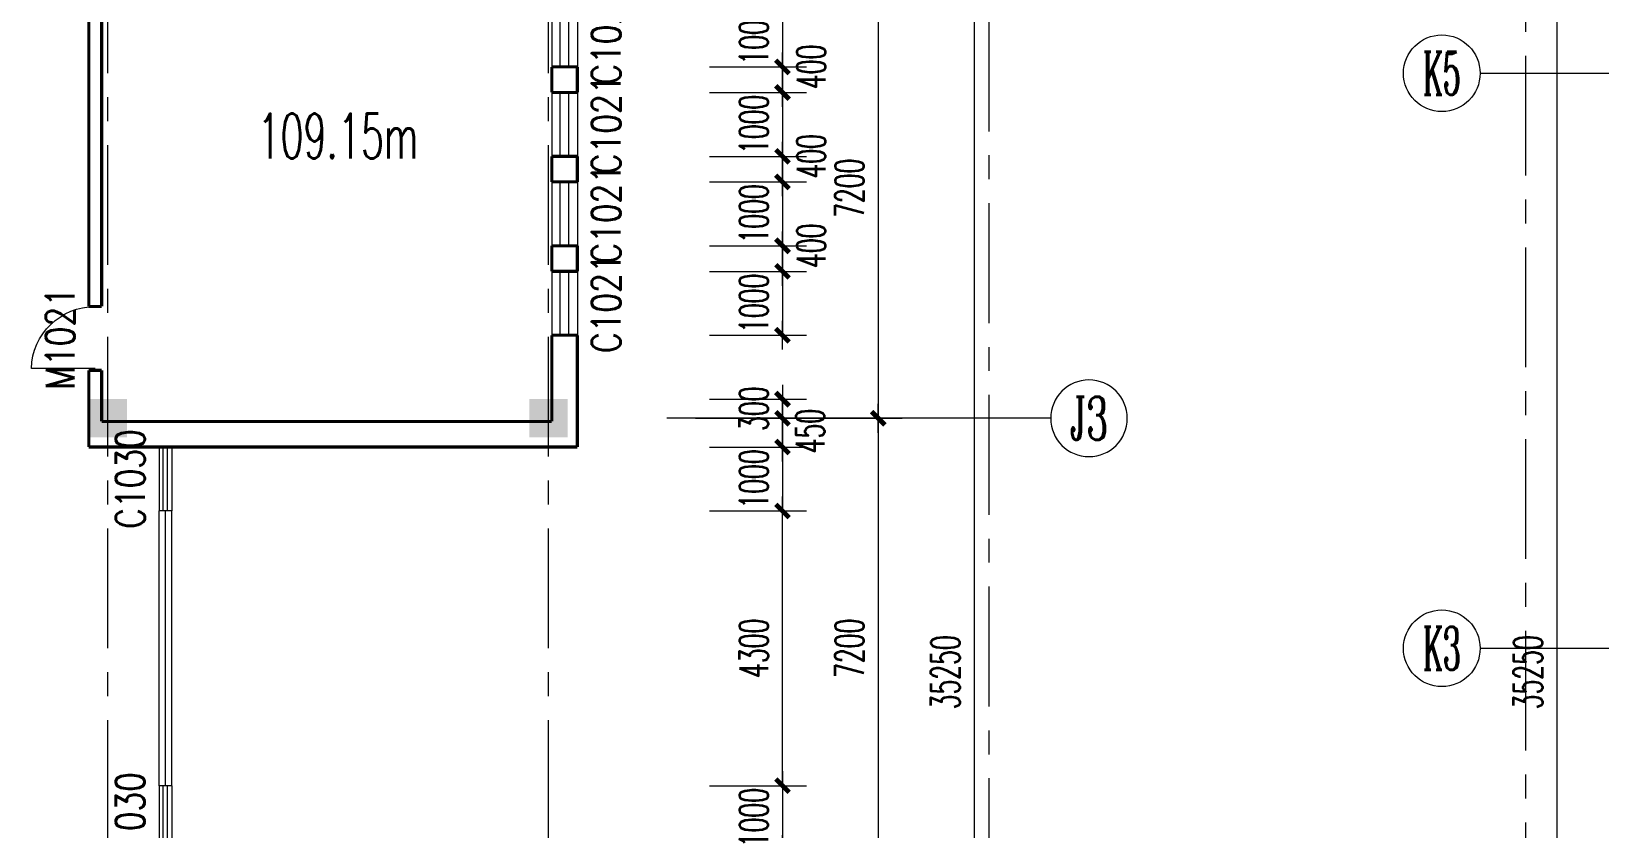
# Model space of a CAD drawing. Extents: x 1575758 to 1999219, y -897052 to -636879.
# Drawn here: x 1905348 to 1929906, y -673430 to -660952 of the extents above; entities that cross this region are included whole.
import ezdxf
from ezdxf.enums import TextEntityAlignment as Align

# ---------------------------------------------------------------- set-up
doc = ezdxf.new("R2010")
doc.units = 0
doc.header["$LTSCALE"] = 1500
doc.header["$MEASUREMENT"] = 0
doc.linetypes.add('CENTER', pattern=[2, 1.25, -0.25, 0.25, -0.25])
doc.layers.get('0').update_dxf_attribs({"linetype": 'CONTINUOUS', "lineweight": 5})
doc.layers.get('DEFPOINTS').update_dxf_attribs({"linetype": 'CONTINUOUS', "lineweight": 5})
for name, color, linetype, lineweight in [('AXIS', 7, 'CONTINUOUS', 5), ('AXIS_TEXT', 7, 'CONTINUOUS', 5), ('COLUMN', 7, 'CONTINUOUS', 5), ('DOTE', 7, 'CENTER', 5), ('PUB_DIM', 7, 'CONTINUOUS', 5), ('WALL', 7, 'CONTINUOUS', 5), ('WINDOW', 7, 'CONTINUOUS', 0), ('WINDOW_TEXT', 7, 'CONTINUOUS', 5), ('我的', 7, 'CONTINUOUS', 5)]:
    doc.layers.add(name, color=color, linetype=linetype, lineweight=lineweight)
doc.styles.add('_SIMPLEX', font='SIMPLEX.shx', dxfattribs={"width": 0.6})
doc.styles.add('COMPLEX', font='COMPLEX')
doc.styles.add('DIM_FONT', font='romans.shx', dxfattribs={"width": 0.6})
doc.styles.add('SIMPLEX', font='SIMPLEX.SHX', dxfattribs={"width": 0.6})
doc.dimstyles.new('NORMAL', dxfattribs={"dimscale": 1.5, "dimtxt": 300, "dimasz": 1, "dimexe": 250, "dimexo": 300, "dimgap": 150, "dimtad": 1, "dimdec": 0, "dimdsep": 46, "dimtxsty": 'DIM_FONT', "dimblk1": '_DIMX', "dimblk2": '_DIMX', "dimsah": 1, "dimcen": 2.5, "dimdle": 0.3, "dimclrd": 256, "dimclre": 256, "dimclrt": 256, "dimadec": 0, "dimazin": 0, "dimtfac": 1, "dimtdec": 0, "dimtix": 1, "dimtmove": 2, "dimatfit": 3, "dimldrblk": '_DIMX', "dimfxl": 1, "dimtvp": 1, "dimtolj": 1, "dimtzin": 0, "dimlwd": -1, "dimlwe": -1, "dimarcsym": 0})

# ---------------------------------------------------------------- blocks, each defined once
blk = doc.blocks.new('_FZH')
blk.add_solid([(0.5, -0.5), (-0.5, -0.5), (0.5, 0.5), (-0.5, 0.5)])
blk = doc.blocks.new('M_A2ZXL')
blk.add_line((-0.472, 0), (-0.472, -1))
blk.add_arc((-0.5, 0), 1, 271.6231, 0)
blk = doc.blocks.new('_WBLK')
for p, q in [((-0.5, 0.5), (0.5, 0.5)), ((0.5, 0.167), (-0.5, 0.167)), ((0.5, -0.167), (-0.5, -0.167)), ((-0.5, -0.5), (0.5, -0.5))]:
    blk.add_line(p, q)
at = {"layer": 'WINDOW_TEXT', "style": 'SIMPLEX', "flags": 9}
blk.add_attdef('A', text='', height=1, dxfattribs=at).set_placement((0, 1.5), align=Align.MIDDLE)
blk = doc.blocks.new('_AXISO')
blk.add_circle((0, 0), 0.5)
at = {"layer": 'AXIS_TEXT', "style": 'COMPLEX', "width": 1.041667}
blk.add_attdef('A', text='', height=0.56, dxfattribs=at).set_placement((-0.25, -0.28), (0.25, -0.28), align=Align.FIT)
blk = doc.blocks.new('_DIMX')
blk.add_line((-150, 0), (150, 0))
at = {"const_width": 50}
blk.add_lwpolyline([(-70, -70), (70, 70)], dxfattribs=at)
blk = doc.blocks.new('*D1106')
at = {"layer": 'AXIS'}
for p, q in [((1915748, -659808), (1918985, -659808)), ((1918610, -659809), (1918610, -667006)), ((1915748, -667008), (1918985, -667008))]:
    blk.add_line(p, q, dxfattribs=at)
at = {"layer": 'DEFPOINTS', "color": 0, "lineweight": 5}
for p in [(1915298, -659808), (1915298, -667008), (1918610, -667008)]:
    blk.add_point(p, dxfattribs=at)
at = {"layer": 'AXIS', "xscale": 1.5, "yscale": 1.5, "zscale": 1.5}
for p, rotation in [((1918610, -659808), 90), ((1918610, -667008), 270)]:
    blk.add_blockref('_DIMX', p, dxfattribs=dict(at, rotation=rotation))
at = {"layer": 'AXIS', "insert": (1918160, -663408), "char_height": 450, "attachment_point": 5, "rotation": 90, "style": 'DIM_FONT'}
blk.add_mtext('\\A1;7200', dxfattribs=at)
blk = doc.blocks.new('*D1107')
at = {"layer": 'AXIS'}
for p, q in [((1915748, -667008), (1918985, -667008)), ((1918610, -667009), (1918610, -674206)), ((1915748, -674208), (1918985, -674208))]:
    blk.add_line(p, q, dxfattribs=at)
at = {"layer": 'DEFPOINTS', "color": 0, "lineweight": 5}
for p in [(1915298, -667008), (1915298, -674208), (1918610, -674208)]:
    blk.add_point(p, dxfattribs=at)
at = {"layer": 'AXIS', "xscale": 1.5, "yscale": 1.5, "zscale": 1.5}
for p, rotation in [((1918610, -667008), 90), ((1918610, -674208), 270)]:
    blk.add_blockref('_DIMX', p, dxfattribs=dict(at, rotation=rotation))
at = {"layer": 'AXIS', "insert": (1918160, -670608), "char_height": 450, "attachment_point": 5, "rotation": 90, "style": 'DIM_FONT'}
blk.add_mtext('\\A1;7200', dxfattribs=at)
blk = doc.blocks.new('*D1110')
at = {"layer": 'AXIS'}
for p, q in [((1916060, -653358), (1920485, -653358)), ((1920110, -653359), (1920110, -688606)), ((1916060, -688608), (1920485, -688608))]:
    blk.add_line(p, q, dxfattribs=at)
at = {"layer": 'DEFPOINTS', "color": 0, "lineweight": 5}
for p in [(1915610, -653358), (1915610, -688608), (1920110, -688608)]:
    blk.add_point(p, dxfattribs=at)
at = {"layer": 'AXIS', "xscale": 1.5, "yscale": 1.5, "zscale": 1.5}
for p, rotation in [((1920110, -653358), 90), ((1920110, -688608), 270)]:
    blk.add_blockref('_DIMX', p, dxfattribs=dict(at, rotation=rotation))
at = {"layer": 'AXIS', "insert": (1919660, -670983), "char_height": 450, "attachment_point": 5, "rotation": 90, "style": 'DIM_FONT'}
blk.add_mtext('\\A1;35250', dxfattribs=at)
blk = doc.blocks.new('*D1115')
at = {"layer": 'AXIS'}
for p, q in [((1932692, -653358), (1928859, -653358)), ((1929234, -653359), (1929234, -688606)), ((1932692, -688608), (1928859, -688608))]:
    blk.add_line(p, q, dxfattribs=at)
at = {"layer": 'DEFPOINTS', "color": 0, "lineweight": 5}
for p in [(1933142, -653358), (1929234, -688608), (1933142, -688608)]:
    blk.add_point(p, dxfattribs=at)
at = {"layer": 'AXIS', "xscale": 1.5, "yscale": 1.5, "zscale": 1.5}
for p, rotation in [((1929234, -653358), 90), ((1929234, -688608), 270)]:
    blk.add_blockref('_DIMX', p, dxfattribs=dict(at, rotation=rotation))
at = {"layer": 'AXIS', "insert": (1928784, -670983), "char_height": 450, "attachment_point": 5, "rotation": 90, "style": 'DIM_FONT'}
blk.add_mtext('\\A1;35250', dxfattribs=at)
blk = doc.blocks.new('*D1530')
at = {"layer": 'DEFPOINTS', "color": 0, "lineweight": 5}
for p in [(1915518, -666708), (1917110, -666708), (1915518, -667008)]:
    blk.add_point(p, dxfattribs=at)
at = {"layer": 'PUB_DIM'}
for p, q in [((1915968, -666708), (1917485, -666708)), ((1917110, -666706), (1917110, -666705)), ((1917110, -667008), (1917110, -666708)), ((1915968, -667008), (1917485, -667008)), ((1917110, -667009), (1917110, -667011))]:
    blk.add_line(p, q, dxfattribs=at)
at = {"layer": 'PUB_DIM', "xscale": 1.5, "yscale": 1.5, "zscale": 1.5}
for p, rotation in [((1917110, -666708), 270), ((1917110, -667008), 90)]:
    blk.add_blockref('_DIMX', p, dxfattribs=dict(at, rotation=rotation))
at = {"layer": 'PUB_DIM', "insert": (1916660, -666858), "char_height": 450, "attachment_point": 5, "rotation": 90, "style": 'DIM_FONT'}
blk.add_mtext('\\A1;300', dxfattribs=at)
blk = doc.blocks.new('*D1531')
at = {"layer": 'DEFPOINTS', "color": 0, "lineweight": 5}
for p in [(1915518, -664708), (1915518, -665708), (1917110, -665708)]:
    blk.add_point(p, dxfattribs=at)
at = {"layer": 'PUB_DIM'}
for p, q in [((1915968, -664708), (1917485, -664708)), ((1917110, -664706), (1917110, -664705)), ((1917110, -664708), (1917110, -665708)), ((1915968, -665708), (1917485, -665708)), ((1917110, -665709), (1917110, -665711))]:
    blk.add_line(p, q, dxfattribs=at)
at = {"layer": 'PUB_DIM', "xscale": 1.5, "yscale": 1.5, "zscale": 1.5}
for p, rotation in [((1917110, -664708), 270), ((1917110, -665708), 90)]:
    blk.add_blockref('_DIMX', p, dxfattribs=dict(at, rotation=rotation))
at = {"layer": 'PUB_DIM', "insert": (1916660, -665208), "char_height": 450, "attachment_point": 5, "rotation": 90, "style": 'DIM_FONT'}
blk.add_mtext('\\A1;1000', dxfattribs=at)
blk = doc.blocks.new('*D1532')
at = {"layer": 'DEFPOINTS', "color": 0, "lineweight": 5}
for p in [(1915518, -664308), (1915518, -664708), (1917110, -664708)]:
    blk.add_point(p, dxfattribs=at)
at = {"layer": 'PUB_DIM'}
for p, q in [((1915968, -664308), (1917485, -664308)), ((1917110, -664306), (1917110, -664305)), ((1917110, -664308), (1917110, -664708)), ((1915968, -664708), (1917485, -664708)), ((1917110, -664709), (1917110, -664711))]:
    blk.add_line(p, q, dxfattribs=at)
at = {"layer": 'PUB_DIM', "xscale": 1.5, "yscale": 1.5, "zscale": 1.5}
for p, rotation in [((1917110, -664308), 270), ((1917110, -664708), 90)]:
    blk.add_blockref('_DIMX', p, dxfattribs=dict(at, rotation=rotation))
at = {"layer": 'PUB_DIM', "insert": (1917560, -664308), "char_height": 450, "attachment_point": 5, "rotation": 90, "style": 'DIM_FONT'}
blk.add_mtext('\\A1;400', dxfattribs=at)
blk = doc.blocks.new('*D1533')
at = {"layer": 'DEFPOINTS', "color": 0, "lineweight": 5}
for p in [(1915518, -662908), (1915518, -663308), (1917110, -663308)]:
    blk.add_point(p, dxfattribs=at)
at = {"layer": 'PUB_DIM'}
for p, q in [((1915968, -662908), (1917485, -662908)), ((1917110, -662906), (1917110, -662905)), ((1917110, -662908), (1917110, -663308)), ((1915968, -663308), (1917485, -663308)), ((1917110, -663309), (1917110, -663311))]:
    blk.add_line(p, q, dxfattribs=at)
at = {"layer": 'PUB_DIM', "xscale": 1.5, "yscale": 1.5, "zscale": 1.5}
for p, rotation in [((1917110, -662908), 270), ((1917110, -663308), 90)]:
    blk.add_blockref('_DIMX', p, dxfattribs=dict(at, rotation=rotation))
at = {"layer": 'PUB_DIM', "insert": (1917560, -662908), "char_height": 450, "attachment_point": 5, "rotation": 90, "style": 'DIM_FONT'}
blk.add_mtext('\\A1;400', dxfattribs=at)
blk = doc.blocks.new('*D1534')
at = {"layer": 'DEFPOINTS', "color": 0, "lineweight": 5}
for p in [(1915518, -661508), (1915518, -661908), (1917110, -661908)]:
    blk.add_point(p, dxfattribs=at)
at = {"layer": 'PUB_DIM'}
for p, q in [((1915968, -661508), (1917485, -661508)), ((1917110, -661506), (1917110, -661505)), ((1917110, -661508), (1917110, -661908)), ((1915968, -661908), (1917485, -661908)), ((1917110, -661909), (1917110, -661911))]:
    blk.add_line(p, q, dxfattribs=at)
at = {"layer": 'PUB_DIM', "xscale": 1.5, "yscale": 1.5, "zscale": 1.5}
for p, rotation in [((1917110, -661508), 270), ((1917110, -661908), 90)]:
    blk.add_blockref('_DIMX', p, dxfattribs=dict(at, rotation=rotation))
at = {"layer": 'PUB_DIM', "insert": (1917560, -661508), "char_height": 450, "attachment_point": 5, "rotation": 90, "style": 'DIM_FONT'}
blk.add_mtext('\\A1;400', dxfattribs=at)
blk = doc.blocks.new('*D1535')
at = {"layer": 'DEFPOINTS', "color": 0, "lineweight": 5}
for p in [(1915518, -663308), (1915518, -664308), (1917110, -664308)]:
    blk.add_point(p, dxfattribs=at)
at = {"layer": 'PUB_DIM'}
for p, q in [((1915968, -663308), (1917485, -663308)), ((1917110, -663306), (1917110, -663305)), ((1917110, -663308), (1917110, -664308)), ((1915968, -664308), (1917485, -664308)), ((1917110, -664309), (1917110, -664311))]:
    blk.add_line(p, q, dxfattribs=at)
at = {"layer": 'PUB_DIM', "xscale": 1.5, "yscale": 1.5, "zscale": 1.5}
for p, rotation in [((1917110, -663308), 270), ((1917110, -664308), 90)]:
    blk.add_blockref('_DIMX', p, dxfattribs=dict(at, rotation=rotation))
at = {"layer": 'PUB_DIM', "insert": (1916660, -663808), "char_height": 450, "attachment_point": 5, "rotation": 90, "style": 'DIM_FONT'}
blk.add_mtext('\\A1;1000', dxfattribs=at)
blk = doc.blocks.new('*D1536')
at = {"layer": 'DEFPOINTS', "color": 0, "lineweight": 5}
for p in [(1915518, -661908), (1915518, -662908), (1917110, -662908)]:
    blk.add_point(p, dxfattribs=at)
at = {"layer": 'PUB_DIM'}
for p, q in [((1915968, -661908), (1917485, -661908)), ((1917110, -661906), (1917110, -661905)), ((1917110, -661908), (1917110, -662908)), ((1915968, -662908), (1917485, -662908)), ((1917110, -662909), (1917110, -662911))]:
    blk.add_line(p, q, dxfattribs=at)
at = {"layer": 'PUB_DIM', "xscale": 1.5, "yscale": 1.5, "zscale": 1.5}
for p, rotation in [((1917110, -661908), 270), ((1917110, -662908), 90)]:
    blk.add_blockref('_DIMX', p, dxfattribs=dict(at, rotation=rotation))
at = {"layer": 'PUB_DIM', "insert": (1916660, -662408), "char_height": 450, "attachment_point": 5, "rotation": 90, "style": 'DIM_FONT'}
blk.add_mtext('\\A1;1000', dxfattribs=at)
blk = doc.blocks.new('*D1537')
at = {"layer": 'DEFPOINTS', "color": 0, "lineweight": 5}
for p in [(1915518, -660508), (1915518, -661508), (1917110, -661508)]:
    blk.add_point(p, dxfattribs=at)
at = {"layer": 'PUB_DIM'}
for p, q in [((1915968, -660508), (1917485, -660508)), ((1917110, -660506), (1917110, -660505)), ((1917110, -660508), (1917110, -661508)), ((1915968, -661508), (1917485, -661508)), ((1917110, -661509), (1917110, -661511))]:
    blk.add_line(p, q, dxfattribs=at)
at = {"layer": 'PUB_DIM', "xscale": 1.5, "yscale": 1.5, "zscale": 1.5}
for p, rotation in [((1917110, -660508), 270), ((1917110, -661508), 90)]:
    blk.add_blockref('_DIMX', p, dxfattribs=dict(at, rotation=rotation))
at = {"layer": 'PUB_DIM', "insert": (1916660, -661008), "char_height": 450, "attachment_point": 5, "rotation": 90, "style": 'DIM_FONT'}
blk.add_mtext('\\A1;1000', dxfattribs=at)
blk = doc.blocks.new('*D1545')
at = {"layer": 'DEFPOINTS', "color": 0, "lineweight": 5}
for p in [(1915518, -667458), (1915518, -668458), (1917110, -668458)]:
    blk.add_point(p, dxfattribs=at)
at = {"layer": 'PUB_DIM'}
for p, q in [((1915968, -667458), (1917485, -667458)), ((1917110, -667456), (1917110, -667455)), ((1917110, -667458), (1917110, -668458)), ((1915968, -668458), (1917485, -668458)), ((1917110, -668459), (1917110, -668461))]:
    blk.add_line(p, q, dxfattribs=at)
at = {"layer": 'PUB_DIM', "xscale": 1.5, "yscale": 1.5, "zscale": 1.5}
for p, rotation in [((1917110, -667458), 270), ((1917110, -668458), 90)]:
    blk.add_blockref('_DIMX', p, dxfattribs=dict(at, rotation=rotation))
at = {"layer": 'PUB_DIM', "insert": (1916660, -667958), "char_height": 450, "attachment_point": 5, "rotation": 90, "style": 'DIM_FONT'}
blk.add_mtext('\\A1;1000', dxfattribs=at)
blk = doc.blocks.new('*D1548')
at = {"layer": 'DEFPOINTS', "color": 0, "lineweight": 5}
for p in [(1915518, -667008), (1915518, -667458), (1917110, -667458)]:
    blk.add_point(p, dxfattribs=at)
at = {"layer": 'PUB_DIM'}
for p, q in [((1915968, -667008), (1917485, -667008)), ((1917110, -667006), (1917110, -667005)), ((1917110, -667008), (1917110, -667458)), ((1915968, -667458), (1917485, -667458)), ((1917110, -667459), (1917110, -667461))]:
    blk.add_line(p, q, dxfattribs=at)
at = {"layer": 'PUB_DIM', "xscale": 1.5, "yscale": 1.5, "zscale": 1.5}
for p, rotation in [((1917110, -667008), 270), ((1917110, -667458), 90)]:
    blk.add_blockref('_DIMX', p, dxfattribs=dict(at, rotation=rotation))
at = {"layer": 'PUB_DIM', "insert": (1917542, -667208), "char_height": 450, "attachment_point": 5, "rotation": 90, "style": 'DIM_FONT'}
blk.add_mtext('\\A1;450', dxfattribs=at)
blk = doc.blocks.new('*D1549')
at = {"layer": 'DEFPOINTS', "color": 0, "lineweight": 5}
for p in [(1915518, -672758), (1915518, -673758), (1917110, -673758)]:
    blk.add_point(p, dxfattribs=at)
at = {"layer": 'PUB_DIM'}
for p, q in [((1915968, -672758), (1917485, -672758)), ((1917110, -672756), (1917110, -672755)), ((1917110, -672758), (1917110, -673758)), ((1915968, -673758), (1917485, -673758)), ((1917110, -673759), (1917110, -673761))]:
    blk.add_line(p, q, dxfattribs=at)
at = {"layer": 'PUB_DIM', "xscale": 1.5, "yscale": 1.5, "zscale": 1.5}
for p, rotation in [((1917110, -672758), 270), ((1917110, -673758), 90)]:
    blk.add_blockref('_DIMX', p, dxfattribs=dict(at, rotation=rotation))
at = {"layer": 'PUB_DIM', "insert": (1916660, -673258), "char_height": 450, "attachment_point": 5, "rotation": 90, "style": 'DIM_FONT'}
blk.add_mtext('\\A1;1000', dxfattribs=at)
blk = doc.blocks.new('*D1560')
at = {"layer": 'DEFPOINTS', "color": 0, "lineweight": 5}
for p in [(1915518, -668458), (1917110, -668458), (1915518, -672758)]:
    blk.add_point(p, dxfattribs=at)
at = {"layer": 'PUB_DIM'}
for p, q in [((1915968, -668458), (1917485, -668458)), ((1917110, -672756), (1917110, -668459)), ((1915968, -672758), (1917485, -672758))]:
    blk.add_line(p, q, dxfattribs=at)
at = {"layer": 'PUB_DIM', "xscale": 1.5, "yscale": 1.5, "zscale": 1.5}
for p, rotation in [((1917110, -668458), 90), ((1917110, -672758), 270)]:
    blk.add_blockref('_DIMX', p, dxfattribs=dict(at, rotation=rotation))
at = {"layer": 'PUB_DIM', "insert": (1916660, -670608), "char_height": 450, "attachment_point": 5, "rotation": 90, "style": 'DIM_FONT'}
blk.add_mtext('\\A1;4300', dxfattribs=at)
blk = doc.blocks.new('M_B0OPK')
for p, q in [((-0.5, 0.5), (0.5, 0.5)), ((0.5, 0.167), (-0.5, 0.167)), ((0.5, -0.167), (-0.5, -0.167)), ((-0.5, -0.5), (0.5, -0.5))]:
    blk.add_line(p, q)

msp = doc.modelspace()

# ---------------------------------------------------------------- linework, layer by layer
at = {"layer": 'AXIS'}
for p, q in [((1928033.9, -661607.9), (1933454.2, -661607.9)), ((1921309.6, -667007.9), (1915297.7, -667007.9)), ((1928033.9, -670607.9), (1933454.2, -670607.9))]:
    msp.add_line(p, q, dxfattribs=at)
at = {"layer": 'DOTE'}
for p, q in [((1920347.8, -692517.3), (1920347.8, -649086.4)), ((1928747.8, -696208), (1928747.8, -649086.4)), ((1906547.8, -688608), (1906547.8, -650709.5)), ((1913447.8, -688608), (1913447.8, -650709.5))]:
    msp.add_line(p, q, dxfattribs=at)
at = {"layer": 'WALL', "const_width": 50}
for points in [[(1906247.8, -656707.9), (1906247.8, -665257.9)], [(1906447.8, -665257.9), (1906447.8, -656707.9)], [(1913897.8, -661507.9), (1913497.8, -661507.9)], [(1913497.8, -661907.9), (1913497.8, -661507.9)], [(1913897.8, -661907.9), (1913897.8, -661507.9)], [(1913897.8, -661907.9), (1913497.8, -661907.9)], [(1913897.8, -662907.9), (1913497.8, -662907.9)], [(1913497.8, -663307.9), (1913497.8, -662907.9)], [(1913897.8, -663307.9), (1913897.8, -662907.9)], [(1913897.8, -663307.9), (1913497.8, -663307.9)], [(1913897.8, -664307.9), (1913497.8, -664307.9)], [(1913497.8, -664707.9), (1913497.8, -664307.9)], [(1913897.8, -664707.9), (1913897.8, -664307.9)], [(1913897.8, -664707.9), (1913497.8, -664707.9)], [(1906247.8, -665257.9), (1906447.8, -665257.9)], [(1913897.8, -665707.9), (1913497.8, -665707.9)], [(1913497.8, -667057.9), (1913497.8, -665707.9)], [(1913897.8, -667457.9), (1913897.8, -665707.9)], [(1906247.8, -667457.9), (1906247.8, -666257.9)], [(1906247.8, -666257.9), (1906447.8, -666257.9)], [(1906447.8, -667057.9), (1906447.8, -666257.9)], [(1913497.8, -667057.9), (1906447.8, -667057.9)], [(1913897.8, -667457.9), (1906247.8, -667457.9)]]:
    msp.add_lwpolyline(points, dxfattribs=at)
at = {"layer": 'WINDOW'}
for p, q in [((1907547.8, -668457.9), (1907347.8, -668457.9)), ((1907347.8, -672757.9), (1907347.8, -668457.9)), ((1907547.8, -668457.9), (1907347.8, -668457.9)), ((1907447.8, -672757.9), (1907447.8, -668457.9)), ((1907547.8, -672757.9), (1907547.8, -668457.9)), ((1907547.8, -672757.9), (1907347.8, -672757.9)), ((1907547.8, -672757.9), (1907347.8, -672757.9))]:
    msp.add_line(p, q, dxfattribs=at)

# ---------------------------------------------------------------- block references
at = {"layer": 'AXIS'}
ref = msp.add_blockref('_AXISO', (1927433.9, -661607.9), dxfattribs=dict(at, xscale=1200, yscale=1200, zscale=1200))
ref.add_attrib('A', 'K5', dxfattribs={"layer": 'AXIS_TEXT', "height": 672, "style": 'COMPLEX', "width": 0.520833}).set_placement((1927133.9, -661943.9), (1927733.9, -661943.9), align=Align.FIT)
ref = msp.add_blockref('_AXISO', (1921909.6, -667007.9), dxfattribs=dict(at, xscale=-1200, yscale=1200, zscale=1200))
ref.add_attrib('A', 'J3', dxfattribs={"layer": 'AXIS_TEXT', "height": 672, "style": 'COMPLEX', "width": 0.646552}).set_placement((1921609.6, -667343.9), (1922209.6, -667343.9), align=Align.FIT)
ref = msp.add_blockref('_AXISO', (1927433.9, -670607.9), dxfattribs=dict(at, xscale=1200, yscale=1200, zscale=1200))
ref.add_attrib('A', 'K3', dxfattribs={"layer": 'AXIS_TEXT', "height": 672, "style": 'COMPLEX', "width": 0.520833}).set_placement((1927133.9, -670943.9), (1927733.9, -670943.9), align=Align.FIT)
at = {"layer": 'COLUMN', "xscale": 600, "yscale": 600, "zscale": 600}
for p in [(1906547.8, -667007.9), (1913447.8, -667007.9)]:
    msp.add_blockref('_FZH', p, dxfattribs=at)
at = {"layer": 'WINDOW'}
ref = msp.add_blockref('_WBLK', (1913697.8, -661007.9), dxfattribs=dict(at, xscale=1000, yscale=400, zscale=1000, rotation=270))
ref.add_attrib('A', 'C1021', dxfattribs={"layer": 'WINDOW_TEXT', "height": 450, "rotation": 90, "style": '_SIMPLEX', "width": 0.8, "flags": 8}).set_placement((1914347.8, -661007.9), align=Align.MIDDLE)
ref = msp.add_blockref('_WBLK', (1913697.8, -662407.9), dxfattribs=dict(at, xscale=1000, yscale=399.9999999995343, zscale=1000, rotation=270))
ref.add_attrib('A', 'C1021', dxfattribs={"layer": 'WINDOW_TEXT', "height": 450, "rotation": 90, "style": '_SIMPLEX', "width": 0.8, "flags": 8}).set_placement((1914347.8, -662407.9), align=Align.MIDDLE)
ref = msp.add_blockref('_WBLK', (1913697.8, -663807.9), dxfattribs=dict(at, xscale=1000, yscale=399.9999999997672, zscale=1000, rotation=270))
ref.add_attrib('A', 'C1021', dxfattribs={"layer": 'WINDOW_TEXT', "height": 450, "rotation": 90, "style": '_SIMPLEX', "width": 0.8, "flags": 8}).set_placement((1914347.8, -663807.9), align=Align.MIDDLE)
ref = msp.add_blockref('_WBLK', (1913697.8, -665207.9), dxfattribs=dict(at, xscale=1000, yscale=399.9999999997672, zscale=1000, rotation=270))
ref.add_attrib('A', 'C1021', dxfattribs={"layer": 'WINDOW_TEXT', "height": 450, "rotation": 90, "style": '_SIMPLEX', "width": 0.8, "flags": 8}).set_placement((1914347.8, -665207.9), align=Align.MIDDLE)
ref = msp.add_blockref('M_A2ZXL', (1906347.8, -665757.9), dxfattribs=dict(at, xscale=1000, yscale=-1000, zscale=1000, rotation=90))
ref.add_attrib('A', 'M1021', dxfattribs={"layer": 'WINDOW_TEXT', "height": 450, "rotation": 90, "style": '_SIMPLEX', "width": 0.8, "flags": 8}).set_placement((1905797.8, -665757.9, 600.5), align=Align.MIDDLE)
ref = msp.add_blockref('M_B0OPK', (1907447.8, -667957.9), dxfattribs=dict(at, xscale=-1000, yscale=200.0000023199245, zscale=1000, rotation=89.99999986699807))
ref.add_attrib('A', 'C1030', dxfattribs={"layer": 'WINDOW_TEXT', "height": 450, "rotation": 90, "style": '_SIMPLEX', "width": 0.8, "flags": 8}).set_placement((1906897.8, -667957.9), align=Align.MIDDLE)
ref = msp.add_blockref('M_B0OPK', (1907447.8, -673257.9), dxfattribs=dict(at, xscale=1000, yscale=200.0000023199245, zscale=1000, rotation=270))
ref.add_attrib('A', 'C1030', dxfattribs={"layer": 'WINDOW_TEXT', "height": 450, "rotation": 90, "style": '_SIMPLEX', "width": 0.8, "flags": 8}).set_placement((1906894.5, -673324.6), align=Align.MIDDLE)

# ---------------------------------------------------------------- texts
at = {"layer": '我的', "color": 0, "lineweight": 5, "insert": (1908890.1, -662240), "char_height": 700, "width": 2256.24, "attachment_point": 1, "style": 'DIM_FONT'}
msp.add_mtext('{\\C3;109.15m}', dxfattribs=at)

# ---------------------------------------------------------------- dimensions: what is measured, and where the dimension line sits
at = {"layer": 'AXIS'}
for base, p1, p2, angle, picture, middle in [((1920109.6, -688607.9), (1915610.2, -653357.9), (1915610.2, -688607.9), 90, '*D1110', (1919659.6, -670982.9)), ((1929233.9, -688607.9), (1933141.7, -653357.9), (1933141.7, -688607.9), 270, '*D1115', (1928783.9, -670982.9)), ((1918609.6, -667007.9), (1915297.7, -659807.9), (1915297.7, -667007.9), 270, '*D1106', (1918159.6, -663407.9)), ((1918609.6, -674207.9), (1915297.7, -667007.9), (1915297.7, -674207.9), 270, '*D1107', (1918159.6, -670607.9))]:
    dim = msp.add_linear_dim(base=base, p1=p1, p2=p2, angle=angle, dimstyle='NORMAL', dxfattribs=at)
    dim.commit()
    dim.dimension.update_dxf_attribs({"geometry": picture, "text_midpoint": middle})
at = {"layer": 'PUB_DIM'}
for p1, p2, distance, picture, middle in [((1915518, -660507.9), (1915518, -661507.9), 1591.7, '*D1537', (1916659.6, -661007.9)), ((1915518, -661907.9), (1915518, -662907.9), 1591.7, '*D1536', (1916659.6, -662407.9)), ((1915518, -663307.9), (1915518, -664307.9), 1591.7, '*D1535', (1916659.6, -663807.9)), ((1915518, -664707.9), (1915518, -665707.9), 1591.7, '*D1531', (1916659.6, -665207.9)), ((1915518, -667007.9), (1915518, -666707.9), -1591.7, '*D1530', (1916659.6, -666857.9)), ((1915518, -667457.9), (1915518, -668457.9), 1591.7, '*D1545', (1916659.6, -667957.9)), ((1915518, -672757.9), (1915518, -668457.9), -1591.7, '*D1560', (1916659.6, -670607.9)), ((1915518, -672757.9), (1915518, -673757.9), 1591.7, '*D1549', (1916659.6, -673257.9))]:
    dim = msp.add_aligned_dim(p1=p1, p2=p2, distance=distance, dimstyle='NORMAL', dxfattribs=at)
    dim.commit()
    dim.dimension.update_dxf_attribs({"geometry": picture, "text_midpoint": middle})
for base, p1, p2, picture, middle in [((1917109.6, -661907.9), (1915518, -661507.9), (1915518, -661907.9), '*D1534', (1917559.6, -661507.9)), ((1917109.6, -663307.9), (1915518, -662907.9), (1915518, -663307.9), '*D1533', (1917559.6, -662907.9)), ((1917109.6, -664707.9), (1915518, -664307.9), (1915518, -664707.9), '*D1532', (1917559.6, -664307.9)), ((1917109.6, -667457.9), (1915518, -667007.9), (1915518, -667457.9), '*D1548', (1917541.6, -667207.9))]:
    dim = msp.add_linear_dim(base=base, p1=p1, p2=p2, angle=270, dimstyle='NORMAL', dxfattribs=at)
    dim.commit()
    dim.dimension.update_dxf_attribs({"geometry": picture, "text_midpoint": middle, "dimtype": 161})

doc.saveas('drawing.dxf')
